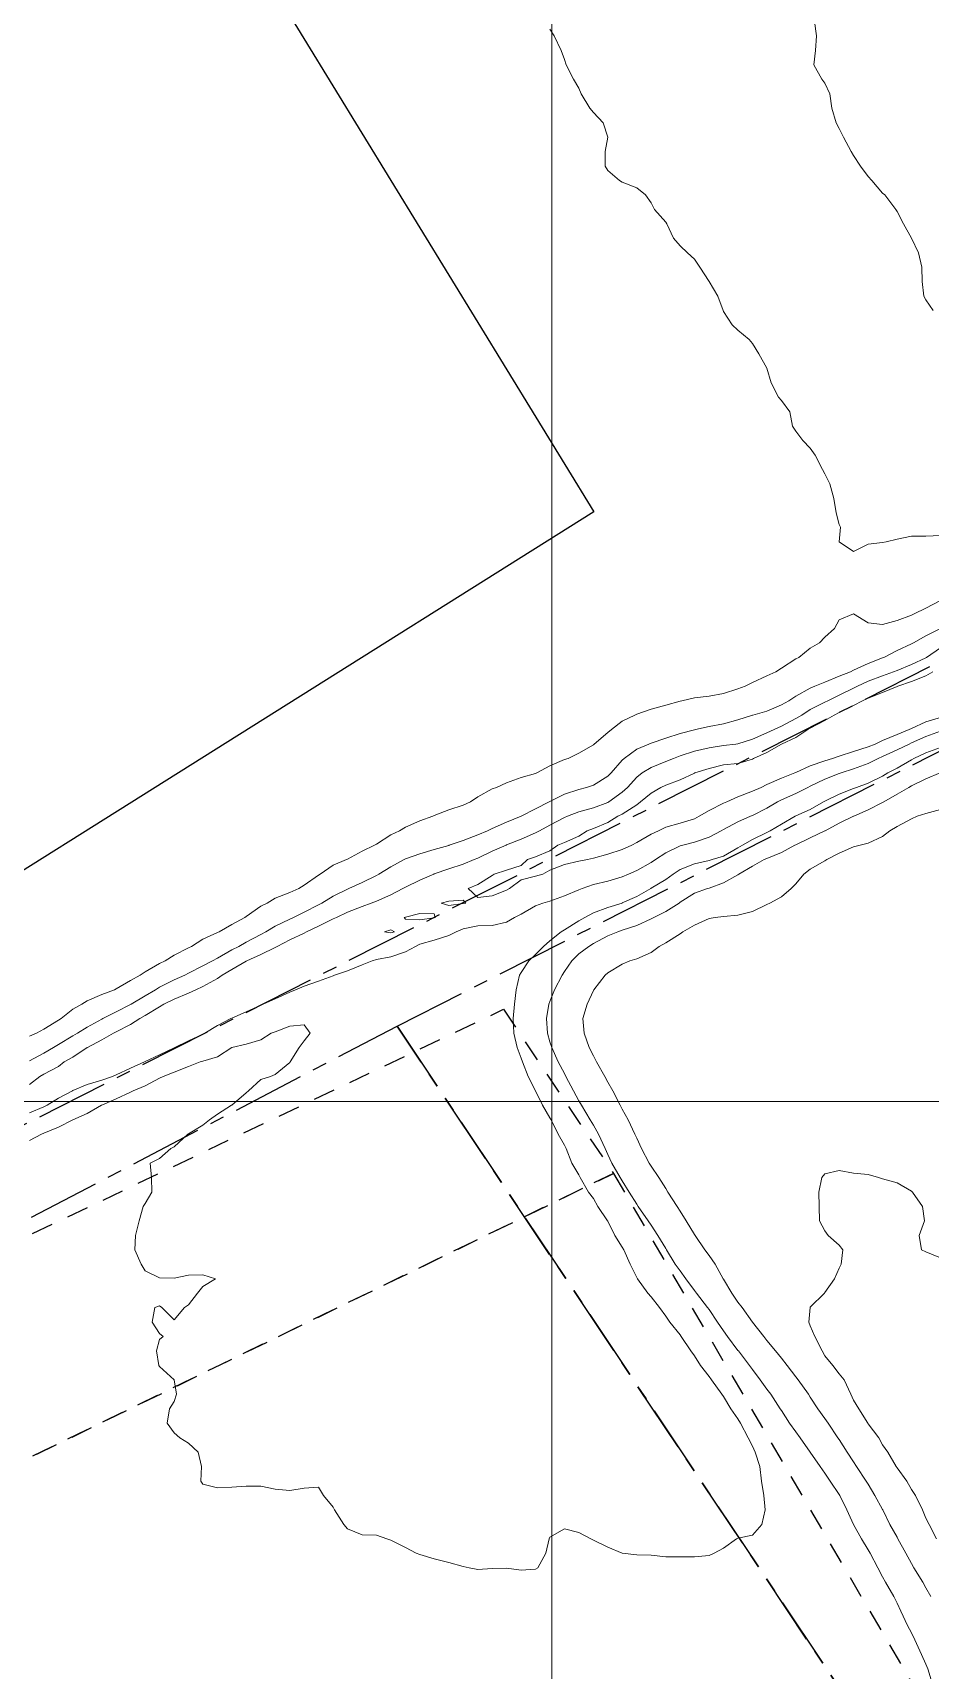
# Model space of a CAD drawing. Header units: centimetres. Extents: x 0 to 642158, y -847 to 649707.
# Drawn here: x 617448.9 to 617479.9, y 620667.7 to 620724.4 of the extents above; entities that cross this region are included whole.
import ezdxf

# ---------------------------------------------------------------- set-up
doc = ezdxf.new("R2010")
doc.units = ezdxf.units.CM
doc.header["$MEASUREMENT"] = 0
doc.linetypes.add('CENTERX2', pattern=[4, 2.5, -0.5, 0.5, -0.5])
doc.linetypes.add('JIS_02_0.7', pattern=[1.35, 0.75, -0.6])
for name, color, linetype, lineweight in [('MEV_grille', 254, 'Continuous', 9), ('WAL_parcellaire agricole', 7, 'JIS_02_0.7', 25), ('WAL_topographie 0.5', 253, 'Continuous', 20)]:
    doc.layers.add(name, color=color, linetype=linetype, lineweight=lineweight)
doc.layers.add('SPW_batiments', color=7, linetype='Continuous')
doc.layers.add('SPW_parcellaire cadastral', color=7, linetype='CENTERX2', lineweight=25, true_color=0xff0542)

# ---------------------------------------------------------------- blocks, each defined once
blk = doc.blocks.new('*U114')
at = {"layer": 'MEV_grille', "transparency": 33554687}
blk.add_lwpolyline([(-1338.461, 0), (1338.461, 0)], dxfattribs=at)
blk = doc.blocks.new('*U115')
at = {"layer": 'MEV_grille', "color": 0, "linetype": 'ByBlock', "lineweight": -2, "transparency": 16777216}
blk.add_blockref('*U114', (0, -1700), dxfattribs=at)
blk = doc.blocks.new('*U112')
at = {"layer": 'MEV_grille', "transparency": 33554687}
blk.add_lwpolyline([(0, 1825.476), (0, -1825.476)], dxfattribs=at)
blk = doc.blocks.new('*U113')
at = {"layer": 'MEV_grille', "color": 0, "linetype": 'ByBlock', "lineweight": -2, "transparency": 16777216}
blk.add_blockref('*U112', (2100, 0), dxfattribs=at)

msp = doc.modelspace()

# ---------------------------------------------------------------- linework, layer by layer
at = {"layer": 'SPW_batiments'}
msp.add_lwpolyline([(617468.27, 620707.783), (617443.748, 620692.374), (617418.02, 620733.321), (617443.182, 620748.736), (617468.27, 620707.783)], dxfattribs=at)
at = {"layer": 'SPW_parcellaire cadastral'}
for points in [[(617404.956, 620754.186), (617454.845, 620780.014), (617546.487, 620840.855), (617597.653, 620762.022), (617447.371, 620685.97), (617443.362, 620692.406), (617418.115, 620733.491), (617404.956, 620754.186)], [(617622.857, 620723.826), (617495.619, 620638.846), (617461.462, 620689.988), (617598.891, 620759.697), (617622.857, 620723.826)], [(617307.032, 620609.235), (617461.462, 620689.988), (617495.619, 620638.846), (617622.857, 620723.826)]]:
    msp.add_lwpolyline(points, dxfattribs=at)
at = {"layer": 'WAL_parcellaire agricole'}
for points in [[(617468.944, 620684.892), (617492.896, 620643.951), (617509.144, 620651.953), (617540.642, 620668.457), (617558.391, 620680.209), (617589.638, 620699.462), (617598.887, 620705.463), (617624.385, 620722.341), (617653.39, 620679.22), (617641.141, 620670.593), (617622.518, 620651.841), (617611.109, 620633.211), (617607.272, 620626.09), (617594.275, 620599.088), (617576.029, 620562.712), (617540.913, 620492.708)], [(617309.438, 620607.195), (617305.901, 620612.93), (617403.769, 620661.316), (617465.14, 620690.573), (617468.944, 620684.892), (617309.438, 620607.195)], [(617309.438, 620607.195), (617468.944, 620684.892)]]:
    msp.add_lwpolyline(points, dxfattribs=at)
at = {"layer": 'WAL_topographie 0.5'}
for points in [[(617466.75, 620724.483), (617466.89, 620724.25), (617467.136, 620723.75), (617467.25, 620723.438), (617467.313, 620723.25), (617467.56, 620722.75), (617467.75, 620722.442), (617467.828, 620722.25), (617468.13, 620721.75), (617468.25, 620721.607), (617468.591, 620721.25), (617468.75, 620720.75), (617468.75, 620720.75), (617468.75, 620720.75), (617468.655, 620720.25), (617468.659, 620719.75), (617468.75, 620719.596), (617469.159, 620719.25), (617469.25, 620719.187), (617469.75, 620719), (617470.058, 620718.75), (617470.25, 620718.473), (617470.361, 620718.25), (617470.75, 620717.813), (617470.786, 620717.75), (617471.025, 620717.25), (617471.25, 620716.985), (617471.5, 620716.75), (617471.75, 620716.528), (617471.935, 620716.25), (617472.25, 620715.75), (617472.25, 620715.75), (617472.554, 620715.25), (617472.735, 620714.75), (617472.75, 620714.721), (617473.046, 620714.25), (617473.25, 620714.072), (617473.635, 620713.75), (617473.75, 620713.607), (617473.977, 620713.25), (617474.25, 620712.75), (617474.25, 620712.75), (617474.393, 620712.25), (617474.655, 620711.75), (617474.75, 620711.632), (617475.046, 620711.25), (617475.141, 620710.75), (617475.25, 620710.571), (617475.487, 620710.25), (617475.75, 620709.987), (617475.917, 620709.75), (617476.175, 620709.25), (617476.25, 620709.1), (617476.425, 620708.75), (617476.566, 620708.25), (617476.645, 620707.75), (617476.75, 620707.35), (617476.796, 620707.25), (617476.75, 620706.75), (617477.25, 620706.417), (617477.75, 620706.667), (617478.25, 620706.723), (617478.369, 620706.75), (617478.75, 620706.841), (617479.25, 620706.938), (617479.75, 620706.948), (617480.25, 620706.967)], [(617475.897, 620724.75), (617475.971, 620724.25), (617475.926, 620723.75), (617475.871, 620723.25), (617476.15, 620722.75), (617476.25, 620722.617), (617476.427, 620722.25), (617476.494, 620721.75), (617476.645, 620721.25), (617476.75, 620721.046), (617476.898, 620720.75), (617477.162, 620720.25), (617477.25, 620720.118), (617477.49, 620719.75), (617477.75, 620719.385), (617477.875, 620719.25), (617478.25, 620718.809), (617478.324, 620718.75), (617478.709, 620718.25), (617478.75, 620718.179), (617478.975, 620717.75), (617479.25, 620717.25), (617479.25, 620717.25), (617479.49, 620716.75), (617479.607, 620716.25), (617479.615, 620715.75), (617479.676, 620715.25), (617479.75, 620715.117), (617479.994, 620714.75)], [(617480.25, 620704.719), (617479.75, 620704.451), (617479.34, 620704.25), (617479.25, 620704.211), (617478.75, 620704.021), (617478.25, 620703.892), (617477.75, 620703.939), (617477.25, 620704.25), (617476.75, 620704.044), (617476.591, 620703.75), (617476.25, 620703.443), (617476.065, 620703.25), (617475.75, 620703.069), (617475.353, 620702.75), (617475.25, 620702.7), (617474.75, 620702.378), (617474.56, 620702.25), (617474.25, 620702.112), (617473.75, 620701.883), (617473.504, 620701.75), (617473.25, 620701.657), (617472.75, 620701.498), (617472.25, 620701.411), (617471.75, 620701.35), (617471.309, 620701.25), (617471.25, 620701.238), (617470.75, 620701.093), (617470.25, 620700.953), (617469.75, 620700.788), (617469.683, 620700.75), (617469.25, 620700.536), (617468.881, 620700.25), (617468.75, 620700.144), (617468.272, 620699.75), (617468.25, 620699.727), (617467.75, 620699.434), (617467.373, 620699.25), (617467.25, 620699.214), (617466.75, 620698.991), (617466.298, 620698.75), (617466.25, 620698.732), (617465.75, 620698.588), (617465.25, 620698.405), (617464.895, 620698.25), (617464.75, 620698.201), (617464.25, 620697.922), (617464, 620697.75), (617463.75, 620697.635), (617463.25, 620697.469), (617462.75, 620697.275), (617462.701, 620697.25), (617462.25, 620697.09), (617461.75, 620696.875), (617461.548, 620696.75), (617461.25, 620696.61), (617460.75, 620696.291), (617460.68, 620696.25), (617460.25, 620696.046), (617459.75, 620695.77), (617459.715, 620695.75), (617459.25, 620695.556), (617458.808, 620695.25), (617458.75, 620695.214), (617458.25, 620694.865), (617458.07, 620694.75), (617457.75, 620694.612), (617457.25, 620694.414), (617456.976, 620694.25), (617456.75, 620694.135), (617456.25, 620693.787), (617456.198, 620693.75), (617455.75, 620693.509), (617455.306, 620693.25), (617455.25, 620693.224), (617454.75, 620692.999), (617454.351, 620692.75), (617454.25, 620692.699), (617453.75, 620692.44), (617453.446, 620692.25), (617453.25, 620692.16), (617452.75, 620691.868), (617452.578, 620691.75), (617452.25, 620691.574), (617451.75, 620691.276), (617451.697, 620691.25), (617451.25, 620691.088), (617450.75, 620690.869), (617450.564, 620690.75), (617450.25, 620690.579), (617449.844, 620690.25), (617449.75, 620690.191), (617449.25, 620689.89), (617448.995, 620689.75), (617448.75, 620689.648)], [(617480.248, 620703.75), (617479.75, 620703.497), (617479.314, 620703.25), (617479.25, 620703.216), (617478.75, 620702.982), (617478.298, 620702.75), (617478.25, 620702.731), (617477.75, 620702.535), (617477.25, 620702.302), (617477.14, 620702.25), (617476.75, 620702.093), (617476.25, 620701.896), (617475.911, 620701.75), (617475.75, 620701.686), (617475.25, 620701.404), (617475.009, 620701.25), (617474.75, 620701.103), (617474.25, 620700.892), (617473.766, 620700.75), (617473.75, 620700.746), (617473.25, 620700.59), (617472.75, 620700.45), (617472.25, 620700.361), (617471.779, 620700.25), (617471.75, 620700.244), (617471.25, 620700.111), (617470.75, 620699.959), (617470.25, 620699.783), (617470.172, 620699.75), (617469.75, 620699.576), (617469.317, 620699.25), (617469.25, 620699.188), (617468.861, 620698.75), (617468.75, 620698.635), (617468.25, 620698.326), (617468.012, 620698.25), (617467.75, 620698.183), (617467.25, 620698.015), (617466.75, 620697.762), (617466.727, 620697.75), (617466.25, 620697.509), (617465.752, 620697.25), (617465.75, 620697.249), (617465.25, 620697.049), (617464.75, 620696.829), (617464.589, 620696.75), (617464.25, 620696.604), (617463.75, 620696.408), (617463.267, 620696.25), (617463.25, 620696.245), (617462.75, 620696.098), (617462.25, 620695.956), (617461.75, 620695.773), (617461.709, 620695.75), (617461.25, 620695.497), (617460.836, 620695.25), (617460.75, 620695.2), (617460.25, 620694.955), (617459.793, 620694.75), (617459.75, 620694.732), (617459.25, 620694.482), (617458.865, 620694.25), (617458.75, 620694.189), (617458.25, 620693.928), (617457.881, 620693.75), (617457.75, 620693.69), (617457.25, 620693.447), (617456.924, 620693.25), (617456.75, 620693.156), (617456.25, 620692.891), (617455.992, 620692.75), (617455.75, 620692.629), (617455.25, 620692.347), (617455.078, 620692.25), (617454.75, 620692.075), (617454.25, 620691.817), (617454.119, 620691.75), (617453.75, 620691.59), (617453.25, 620691.337), (617453.109, 620691.25), (617452.75, 620691.039), (617452.268, 620690.75), (617452.25, 620690.739), (617451.75, 620690.484), (617451.294, 620690.25), (617451.25, 620690.227), (617450.75, 620689.958), (617450.418, 620689.75), (617450.25, 620689.654), (617449.75, 620689.351), (617449.583, 620689.25), (617449.25, 620689.059), (617448.75, 620688.792)], [(617480.25, 620703.077), (617479.772, 620702.75), (617479.75, 620702.736), (617479.25, 620702.508), (617478.75, 620702.299), (617478.632, 620702.25), (617478.25, 620702.112), (617477.75, 620701.924), (617477.384, 620701.75), (617477.25, 620701.686), (617476.75, 620701.439), (617476.357, 620701.25), (617476.25, 620701.197), (617475.75, 620700.941), (617475.454, 620700.75), (617475.25, 620700.63), (617474.75, 620700.366), (617474.497, 620700.25), (617474.25, 620700.138), (617473.75, 620699.924), (617473.25, 620699.762), (617473.173, 620699.75), (617472.75, 620699.694), (617472.25, 620699.617), (617471.75, 620699.504), (617471.25, 620699.341), (617471.016, 620699.25), (617470.75, 620699.144), (617470.25, 620698.944), (617469.938, 620698.75), (617469.75, 620698.606), (617469.429, 620698.25), (617469.25, 620698.085), (617468.788, 620697.75), (617468.75, 620697.729), (617468.25, 620697.547), (617467.75, 620697.403), (617467.36, 620697.25), (617467.25, 620697.206), (617466.75, 620696.945), (617466.39, 620696.75), (617466.25, 620696.68), (617465.75, 620696.463), (617465.25, 620696.257), (617465.233, 620696.25), (617464.75, 620696.04), (617464.25, 620695.798), (617464.133, 620695.75), (617463.75, 620695.59), (617463.25, 620695.429), (617462.75, 620695.255), (617462.735, 620695.25), (617462.25, 620695.044), (617461.75, 620694.796), (617461.667, 620694.75), (617461.25, 620694.535), (617460.75, 620694.319), (617460.57, 620694.25), (617460.25, 620694.132), (617459.75, 620693.928), (617459.363, 620693.75), (617459.25, 620693.699), (617458.75, 620693.453), (617458.33, 620693.25), (617458.25, 620693.21), (617457.75, 620692.976), (617457.32, 620692.75), (617457.25, 620692.712), (617456.75, 620692.471), (617456.272, 620692.25), (617456.25, 620692.238), (617455.75, 620691.948), (617455.418, 620691.75), (617455.25, 620691.637), (617454.75, 620691.36), (617454.507, 620691.25), (617454.25, 620691.125), (617453.75, 620690.928), (617453.398, 620690.75), (617453.25, 620690.66), (617452.75, 620690.354), (617452.566, 620690.25), (617452.25, 620690.05), (617451.75, 620689.795), (617451.661, 620689.75), (617451.25, 620689.51), (617450.754, 620689.25), (617450.75, 620689.247), (617450.25, 620688.92), (617449.953, 620688.75), (617449.75, 620688.588), (617449.25, 620688.33), (617449.112, 620688.25), (617448.75, 620687.975)], [(617479.989, 620702.25), (617479.75, 620702.115), (617479.25, 620701.919), (617478.782, 620701.75), (617478.75, 620701.736), (617478.25, 620701.534), (617477.75, 620701.339), (617477.554, 620701.25), (617477.25, 620701.086), (617476.75, 620700.837), (617476.573, 620700.75), (617476.25, 620700.564), (617475.75, 620700.297), (617475.669, 620700.25), (617475.25, 620699.974), (617474.76, 620699.75), (617474.75, 620699.743), (617474.25, 620699.456), (617473.788, 620699.25), (617473.75, 620699.223), (617473.25, 620699.078), (617472.75, 620699.025), (617472.25, 620698.908), (617471.762, 620698.75), (617471.75, 620698.744), (617471.25, 620698.517), (617470.75, 620698.328), (617470.579, 620698.25), (617470.25, 620698.053), (617469.875, 620697.75), (617469.75, 620697.642), (617469.25, 620697.326), (617469.097, 620697.25), (617468.75, 620697.031), (617468.25, 620696.826), (617468.037, 620696.75), (617467.75, 620696.568), (617467.25, 620696.345), (617467.025, 620696.25), (617466.75, 620696.054), (617466.25, 620695.853), (617465.974, 620695.75), (617465.75, 620695.553), (617465.25, 620695.385), (617464.819, 620695.25), (617464.75, 620695.203), (617464.25, 620694.892), (617463.919, 620694.75), (617464.25, 620694.439), (617464.75, 620694.499), (617465.25, 620694.692), (617465.353, 620694.75), (617465.75, 620695.053), (617466.25, 620695.176), (617466.502, 620695.25), (617466.75, 620695.39), (617467.25, 620695.578), (617467.75, 620695.695), (617468.044, 620695.75), (617468.25, 620695.806), (617468.75, 620695.936), (617469.25, 620696.105), (617469.575, 620696.25), (617469.75, 620696.348), (617470.25, 620696.634), (617470.5, 620696.75), (617470.75, 620696.869), (617471.25, 620697.011), (617471.75, 620697.167), (617471.912, 620697.25), (617472.25, 620697.447), (617472.75, 620697.701), (617472.867, 620697.75), (617473.25, 620697.928), (617473.75, 620698.118), (617474.057, 620698.25), (617474.25, 620698.35), (617474.75, 620698.565), (617475.213, 620698.75), (617475.25, 620698.77), (617475.75, 620699.001), (617476.25, 620699.168), (617476.523, 620699.25), (617476.75, 620699.33), (617477.25, 620699.49), (617477.75, 620699.651), (617477.99, 620699.75), (617478.25, 620699.871), (617478.75, 620700.081), (617479.174, 620700.25), (617479.25, 620700.288), (617479.75, 620700.514), (617480.25, 620700.673)], [(617448.75, 620686.995), (617449.25, 620687.193), (617449.361, 620687.25), (617449.75, 620687.501), (617450.236, 620687.75), (617450.25, 620687.759), (617450.75, 620687.968), (617451.25, 620688.115), (617451.62, 620688.25), (617451.75, 620688.303), (617452.25, 620688.54), (617452.724, 620688.75), (617452.75, 620688.763), (617453.25, 620688.991), (617453.75, 620689.235), (617453.779, 620689.25), (617454.25, 620689.479), (617454.75, 620689.712), (617454.813, 620689.75), (617455.25, 620690.009), (617455.718, 620690.25), (617455.75, 620690.267), (617456.25, 620690.489), (617456.75, 620690.71), (617456.828, 620690.75), (617457.25, 620690.939), (617457.75, 620691.163), (617457.947, 620691.25), (617458.25, 620691.378), (617458.75, 620691.547), (617459.25, 620691.729), (617459.3, 620691.75), (617459.75, 620691.901), (617460.25, 620692.113), (617460.606, 620692.25), (617460.75, 620692.299), (617461.25, 620692.389), (617461.75, 620692.562), (617462.096, 620692.75), (617462.25, 620692.821), (617462.75, 620692.965), (617463.25, 620693.13), (617463.501, 620693.25), (617463.75, 620693.358), (617464.25, 620693.463), (617464.75, 620693.467), (617465.25, 620693.588), (617465.528, 620693.75), (617465.75, 620693.866), (617466.25, 620694.152), (617466.505, 620694.25), (617466.75, 620694.319), (617467.25, 620694.494), (617467.75, 620694.703), (617467.866, 620694.75), (617468.25, 620694.886), (617468.75, 620695.009), (617469.25, 620695.151), (617469.47, 620695.25), (617469.75, 620695.38), (617470.25, 620695.649), (617470.403, 620695.75), (617470.75, 620695.984), (617471.25, 620696.225), (617471.342, 620696.25), (617471.75, 620696.358), (617472.25, 620696.524), (617472.671, 620696.75), (617472.75, 620696.797), (617473.25, 620697.064), (617473.683, 620697.25), (617473.75, 620697.277), (617474.25, 620697.534), (617474.619, 620697.75), (617474.75, 620697.816), (617475.25, 620698.038), (617475.666, 620698.25), (617475.75, 620698.291), (617476.25, 620698.536), (617476.75, 620698.726), (617476.816, 620698.75), (617477.25, 620698.891), (617477.75, 620699.079), (617478.097, 620699.25), (617478.25, 620699.316), (617478.75, 620699.549), (617479.166, 620699.75), (617479.25, 620699.787), (617479.75, 620700.008), (617480.25, 620700.19)], [(617448.75, 620686.031), (617449.163, 620686.25), (617449.25, 620686.285), (617449.75, 620686.496), (617450.247, 620686.75), (617450.25, 620686.751), (617450.75, 620686.967), (617451.247, 620687.25), (617451.25, 620687.251), (617451.75, 620687.469), (617452.25, 620687.704), (617452.338, 620687.75), (617452.75, 620687.922), (617453.25, 620688.184), (617453.379, 620688.25), (617453.75, 620688.401), (617454.25, 620688.594), (617454.653, 620688.75), (617454.75, 620688.778), (617455.25, 620688.929), (617455.75, 620689.25), (617455.75, 620689.25), (617456.25, 620689.366), (617456.75, 620689.515), (617457.109, 620689.75), (617457.25, 620689.797), (617457.75, 620689.991), (617458.25, 620690.033), (617458.453, 620689.75), (617458.25, 620689.479), (617458.075, 620689.25), (617457.765, 620688.75), (617457.75, 620688.732), (617457.25, 620688.317), (617457.089, 620688.25), (617456.75, 620688.141), (617456.32, 620687.75), (617456.25, 620687.679), (617455.75, 620687.256), (617455.742, 620687.25), (617455.25, 620686.941), (617454.978, 620686.75), (617454.75, 620686.563), (617454.25, 620686.263), (617454.228, 620686.25), (617453.75, 620685.81), (617453.637, 620685.75), (617453.25, 620685.413), (617452.924, 620685.25), (617452.967, 620684.75), (617452.979, 620684.25), (617452.75, 620683.857), (617452.685, 620683.75), (617452.546, 620683.25), (617452.423, 620682.75), (617452.39, 620682.25), (617452.618, 620681.75), (617452.75, 620681.523), (617453.25, 620681.276), (617453.75, 620681.272), (617454.25, 620681.37), (617454.75, 620681.381), (617455.179, 620681.25), (617454.75, 620680.977), (617454.558, 620680.75), (617454.25, 620680.35), (617454.107, 620680.25), (617453.75, 620679.833), (617453.333, 620680.25), (617453.25, 620680.312), (617453.083, 620680.25), (617453, 620679.75), (617453.25, 620679.35), (617453.375, 620679.25), (617453.25, 620679.15), (617453.145, 620678.75), (617453.226, 620678.25), (617453.25, 620678.217), (617453.75, 620677.75), (617453.75, 620677.75), (617453.837, 620677.25), (617453.75, 620677), (617453.596, 620676.75), (617453.515, 620676.25), (617453.75, 620675.917), (617453.95, 620675.75), (617454.25, 620675.562), (617454.583, 620675.25), (617454.697, 620674.75), (617454.675, 620674.25), (617454.75, 620674.143), (617455.25, 620674.011), (617455.75, 620674.034), (617456.25, 620674.076), (617456.75, 620674.068), (617457.25, 620673.967), (617457.75, 620673.917), (617458.25, 620674), (617458.75, 620674.036), (617458.917, 620673.75), (617459.25, 620673.35), (617459.296, 620673.25), (617459.625, 620672.75), (617459.75, 620672.6), (617460.25, 620672.383), (617460.75, 620672.375), (617461.114, 620672.25), (617461.25, 620672.202), (617461.75, 620671.95), (617462.125, 620671.75), (617462.25, 620671.709), (617462.75, 620671.555), (617463.25, 620671.433), (617463.75, 620671.292), (617463.958, 620671.25), (617464.25, 620671.191), (617464.75, 620671.222), (617465.25, 620671.231), (617465.75, 620671.17), (617466.25, 620671.203), (617466.33, 620671.25), (617466.607, 620671.75), (617466.719, 620672.25), (617466.75, 620672.306), (617467.25, 620672.596), (617467.75, 620672.471), (617468.163, 620672.25), (617468.25, 620672.202), (617468.75, 620671.957), (617469.25, 620671.75), (617469.25, 620671.75), (617469.75, 620671.699), (617470.25, 620671.69), (617470.75, 620671.628), (617471.25, 620671.625), (617471.75, 620671.632), (617472.25, 620671.669), (617472.427, 620671.75), (617472.75, 620671.927), (617473.204, 620672.25), (617473.25, 620672.277), (617473.75, 620672.375), (617474.078, 620672.75), (617474.193, 620673.25), (617474.139, 620673.75), (617474.069, 620674.25), (617474.003, 620674.75), (617473.841, 620675.25), (617473.75, 620675.46), (617473.608, 620675.75), (617473.342, 620676.25), (617473.25, 620676.4), (617473, 620676.75), (617472.75, 620677.174), (617472.695, 620677.25), (617472.33, 620677.75), (617472.25, 620677.866), (617471.959, 620678.25), (617471.75, 620678.587), (617471.62, 620678.75), (617471.291, 620679.25), (617471.25, 620679.31), (617470.89, 620679.75), (617470.75, 620679.954), (617470.541, 620680.25), (617470.25, 620680.625), (617470.129, 620680.75), (617469.773, 620681.25), (617469.75, 620681.297), (617469.522, 620681.75), (617469.303, 620682.25), (617469.25, 620682.343), (617468.994, 620682.75), (617468.75, 620683.237), (617468.741, 620683.25), (617468.402, 620683.75), (617468.25, 620684.021), (617468.082, 620684.25), (617467.795, 620684.75), (617467.75, 620684.842), (617467.504, 620685.25), (617467.311, 620685.75), (617467.25, 620685.874), (617467.036, 620686.25), (617466.788, 620686.75), (617466.75, 620686.822), (617466.495, 620687.25), (617466.25, 620687.75), (617466.25, 620687.75), (617465.992, 620688.25), (617465.794, 620688.75), (617465.75, 620688.886), (617465.613, 620689.25), (617465.503, 620689.75), (617465.48, 620690.25), (617465.521, 620690.75), (617465.576, 620691.25), (617465.697, 620691.75), (617465.75, 620691.846), (617466.016, 620692.25), (617466.25, 620692.464), (617466.531, 620692.75), (617466.75, 620692.939), (617467.134, 620693.25), (617467.25, 620693.326), (617467.75, 620693.629), (617467.96, 620693.75), (617468.25, 620693.905), (617468.75, 620694.096), (617469.242, 620694.25), (617469.25, 620694.252), (617469.75, 620694.475), (617470.235, 620694.75), (617470.25, 620694.758), (617470.75, 620695.064), (617471.004, 620695.25), (617471.25, 620695.407), (617471.75, 620695.603), (617472.25, 620695.715), (617472.362, 620695.75), (617472.75, 620695.874), (617473.25, 620696.155), (617473.407, 620696.25), (617473.75, 620696.445), (617474.25, 620696.689), (617474.364, 620696.75), (617474.75, 620696.974), (617475.228, 620697.25), (617475.25, 620697.261), (617475.75, 620697.482), (617476.208, 620697.75), (617476.25, 620697.773), (617476.75, 620698.011), (617477.25, 620698.207), (617477.352, 620698.25), (617477.75, 620698.394), (617478.25, 620698.634), (617478.437, 620698.75), (617478.75, 620698.919), (617479.25, 620699.206), (617479.329, 620699.25), (617479.75, 620699.443), (617480.25, 620699.636)], [(617479.965, 620667.25), (617479.818, 620667.75), (617479.75, 620667.908), (617479.592, 620668.25), (617479.369, 620668.75), (617479.25, 620668.993), (617479.116, 620669.25), (617478.883, 620669.75), (617478.75, 620670.028), (617478.634, 620670.25), (617478.347, 620670.75), (617478.25, 620670.93), (617478.081, 620671.25), (617477.82, 620671.75), (617477.75, 620671.866), (617477.518, 620672.25), (617477.25, 620672.747), (617477.248, 620672.75), (617477.012, 620673.25), (617476.769, 620673.75), (617476.75, 620673.78), (617476.435, 620674.25), (617476.25, 620674.517), (617476.088, 620674.75), (617475.75, 620675.245), (617475.746, 620675.25), (617475.397, 620675.75), (617475.25, 620675.957), (617475.036, 620676.25), (617474.75, 620676.694), (617474.714, 620676.75), (617474.388, 620677.25), (617474.25, 620677.434), (617474.023, 620677.75), (617473.75, 620678.109), (617473.644, 620678.25), (617473.263, 620678.75), (617473.25, 620678.767), (617472.887, 620679.25), (617472.75, 620679.445), (617472.545, 620679.75), (617472.25, 620680.181), (617472.198, 620680.25), (617471.811, 620680.75), (617471.75, 620680.842), (617471.451, 620681.25), (617471.25, 620681.517), (617471.075, 620681.75), (617470.778, 620682.25), (617470.75, 620682.297), (617470.475, 620682.75), (617470.25, 620683.098), (617470.146, 620683.25), (617469.8, 620683.75), (617469.75, 620683.83), (617469.487, 620684.25), (617469.25, 620684.632), (617469.18, 620684.75), (617468.889, 620685.25), (617468.75, 620685.543), (617468.661, 620685.75), (617468.43, 620686.25), (617468.25, 620686.567), (617468.14, 620686.75), (617467.838, 620687.25), (617467.75, 620687.406), (617467.565, 620687.75), (617467.302, 620688.25), (617467.25, 620688.346), (617467.034, 620688.75), (617466.809, 620689.25), (617466.75, 620689.444), (617466.666, 620689.75), (617466.624, 620690.25), (617466.712, 620690.75), (617466.75, 620690.846), (617466.911, 620691.25), (617467.167, 620691.75), (617467.25, 620691.878), (617467.5, 620692.25), (617467.75, 620692.49), (617468.098, 620692.75), (617468.25, 620692.845), (617468.75, 620693.117), (617469.091, 620693.25), (617469.25, 620693.307), (617469.75, 620693.477), (617470.25, 620693.703), (617470.346, 620693.75), (617470.75, 620693.96), (617471.214, 620694.25), (617471.25, 620694.276), (617471.75, 620694.59), (617472.202, 620694.75), (617472.25, 620694.766), (617472.75, 620694.943), (617473.25, 620695.228), (617473.28, 620695.25), (617473.75, 620695.527), (617474.158, 620695.75), (617474.25, 620695.793), (617474.75, 620695.997), (617475.216, 620696.25), (617475.25, 620696.268), (617475.75, 620696.51), (617476.25, 620696.744), (617476.261, 620696.75), (617476.75, 620697.016), (617477.25, 620697.249), (617477.253, 620697.25), (617477.75, 620697.472), (617478.25, 620697.725), (617478.292, 620697.75), (617478.75, 620698.018), (617479.154, 620698.25), (617479.25, 620698.307), (617479.75, 620698.549), (617480.24, 620698.75)], [(617479.921, 620670.25), (617479.75, 620670.553), (617479.638, 620670.75), (617479.332, 620671.25), (617479.25, 620671.392), (617479.054, 620671.75), (617478.781, 620672.25), (617478.75, 620672.306), (617478.505, 620672.75), (617478.258, 620673.25), (617478.25, 620673.264), (617477.987, 620673.75), (617477.75, 620674.147), (617477.688, 620674.25), (617477.354, 620674.75), (617477.25, 620674.91), (617477.024, 620675.25), (617476.75, 620675.685), (617476.708, 620675.75), (617476.363, 620676.25), (617476.25, 620676.413), (617476.017, 620676.75), (617475.75, 620677.153), (617475.685, 620677.25), (617475.327, 620677.75), (617475.25, 620677.86), (617474.952, 620678.25), (617474.75, 620678.504), (617474.544, 620678.75), (617474.25, 620679.112), (617474.141, 620679.25), (617473.75, 620679.748), (617473.748, 620679.75), (617473.393, 620680.25), (617473.25, 620680.443), (617473.043, 620680.75), (617472.75, 620681.233), (617472.74, 620681.25), (617472.465, 620681.75), (617472.25, 620682.053), (617472.104, 620682.25), (617471.767, 620682.75), (617471.75, 620682.778), (617471.459, 620683.25), (617471.25, 620683.591), (617471.149, 620683.75), (617470.828, 620684.25), (617470.75, 620684.366), (617470.508, 620684.75), (617470.25, 620685.144), (617470.185, 620685.25), (617469.916, 620685.75), (617469.75, 620686.108), (617469.685, 620686.25), (617469.458, 620686.75), (617469.25, 620687.117), (617469.176, 620687.25), (617468.918, 620687.75), (617468.75, 620688.053), (617468.642, 620688.25), (617468.36, 620688.75), (617468.25, 620688.957), (617468.108, 620689.25), (617467.932, 620689.75), (617467.889, 620690.25), (617468.032, 620690.75), (617468.25, 620691.223), (617468.27, 620691.25), (617468.656, 620691.75), (617468.75, 620691.829), (617469.25, 620692.133), (617469.506, 620692.25), (617469.75, 620692.322), (617470.25, 620692.541), (617470.52, 620692.75), (617470.75, 620692.875), (617471.25, 620693.185), (617471.344, 620693.25), (617471.75, 620693.485), (617472.25, 620693.715), (617472.467, 620693.75), (617472.75, 620693.786), (617473.25, 620693.825), (617473.75, 620693.955), (617474.25, 620694.199), (617474.352, 620694.25), (617474.75, 620694.469), (617475.087, 620694.75), (617475.25, 620694.914), (617475.524, 620695.25), (617475.75, 620695.419), (617476.25, 620695.706), (617476.321, 620695.75), (617476.75, 620695.971), (617477.25, 620696.189), (617477.48, 620696.25), (617477.75, 620696.319), (617478.25, 620696.556), (617478.501, 620696.75), (617478.75, 620696.896), (617479.25, 620697.167), (617479.451, 620697.25), (617479.75, 620697.343), (617480.25, 620697.488)], [(617463.75, 620694.235), (617463.838, 620694.25), (617463.75, 620694.352), (617463.25, 620694.314), (617462.983, 620694.25), (617463.25, 620694.159), (617463.75, 620694.235)], [(617462.75, 620693.741), (617462.78, 620693.75), (617462.75, 620693.875), (617462.25, 620693.892), (617461.75, 620693.765), (617461.713, 620693.75), (617461.75, 620693.685), (617462.25, 620693.664), (617462.75, 620693.741)], [(617461.25, 620693.217), (617461.376, 620693.25), (617461.25, 620693.327), (617461.023, 620693.25), (617461.25, 620693.217)], [(617480.118, 620672.25), (617479.863, 620672.75), (617479.75, 620672.969), (617479.628, 620673.25), (617479.386, 620673.75), (617479.25, 620673.952), (617479.085, 620674.25), (617478.75, 620674.703), (617478.721, 620674.75), (617478.436, 620675.25), (617478.25, 620675.505), (617478.121, 620675.75), (617477.75, 620676.224), (617477.735, 620676.25), (617477.43, 620676.75), (617477.25, 620677.043), (617477.152, 620677.25), (617476.917, 620677.75), (617476.75, 620677.958), (617476.53, 620678.25), (617476.25, 620678.587), (617476.156, 620678.75), (617475.909, 620679.25), (617475.75, 620679.625), (617475.703, 620679.75), (617475.743, 620680.25), (617475.75, 620680.263), (617476.237, 620680.75), (617476.25, 620680.778), (617476.59, 620681.25), (617476.75, 620681.613), (617476.822, 620681.75), (617476.875, 620682.25), (617476.75, 620682.408), (617476.368, 620682.75), (617476.25, 620682.904), (617476.07, 620683.25), (617476.061, 620683.75), (617476.041, 620684.25), (617476.15, 620684.75), (617476.25, 620684.875), (617476.75, 620685), (617477.25, 620684.899), (617477.75, 620684.859), (617478.107, 620684.75), (617478.25, 620684.708), (617478.75, 620684.565), (617479.25, 620684.285), (617479.279, 620684.25), (617479.634, 620683.75), (617479.699, 620683.25), (617479.521, 620682.75), (617479.596, 620682.25), (617479.75, 620682.176), (617480.25, 620681.969)]]:
    msp.add_lwpolyline(points, dxfattribs=at)

# ---------------------------------------------------------------- block references
at = {"layer": 'MEV_grille', "transparency": 33554687}
for name, p in [('*U113', (615366.814, 620593.644)), ('*U115', (616669.481, 622387.381))]:
    msp.add_blockref(name, p, dxfattribs=at)

doc.saveas('drawing.dxf')
